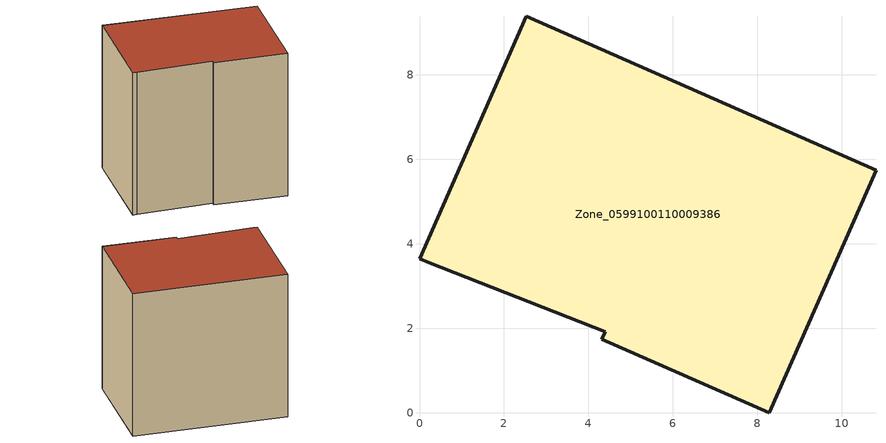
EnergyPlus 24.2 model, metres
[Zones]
Zone_0599100110009386
 floor ground (C_G): 8.28,0 4.32,1.75 4.4,1.92 0.23,3.55 0,3.65 2.53,9.39 10.81,5.74 z0
 wall outside (C_F): 8.28,0 10.81,5.74 2.53,9.39 0,3.65 0.23,3.55 4.4,1.92 4.32,1.75 8.28,0 z0:8.89
 roof outside (C_R): 4.32,1.75 8.28,0 10.81,5.74 2.53,9.39 0,3.65 0.23,3.55 4.4,1.92 z8.89
[BUILDING]
Pand.0599100110009386: North Axis=0; Terrain=City; Loads Convergence Tolerance Value=0.04; Temperature Convergence Tolerance Value=0.4; Solar Distribution=FullExterior; Maximum Number of Warmup Days=25; Minimum Number of Warmup Days=1
[Site:Location]
Rotterdam.The.Hague.AP_ZH_NLD Design_Conditions: Latitude=51.96; Longitude=4.45; Time Zone=1; Elevation=-4.5
[SITE:GROUNDTEMPERATURE:BUILDINGSURFACE]
18, 18, 18, 18, 18, 18, 18, 18, 18, 18, 18, 18
[MATERIAL] Thermal Absorptance=0.9; Solar Absorptance=0.7; Visible Absorptance=0.7
Name | Roughness | Thickness | Conductivity | Density | Specific Heat
G.TC.2015-2018 | MediumSmooth | 0.15 | 0.0428571 | 540 | 1210
F.TC.2015-2018 | Rough | 0.3 | 0.0666667 | 1920 | 840
R.TC.2015-2018 | MediumRough | 0.2 | 0.0333333 | 1500 | 1000
[CONSTRUCTION]
C_G: G.TC.2015-2018
C_F: F.TC.2015-2018
C_R: R.TC.2015-2018
[ZONE]
Zone_0599100110009386: Type=1; Multiplier=1; Ceiling Height=Autocalculate; Volume=Autocalculate; Floor Area=autocalculate; Part of Total Floor Area=Yes
[ZONEINFILTRATION:DESIGNFLOWRATE]
Infil_Zone_0599100110009386: Zone or ZoneList or Space or SpaceList=Zone_0599100110009386; Schedule=AlwaysOn; Design Flow Rate Calculation Method=Flow/Area; Flow Rate per Floor Area=0.0015; Constant Term Coefficient=1; Temperature Term Coefficient=0; Velocity Term Coefficient=0; Velocity Squared Term Coefficient=0
[HVACTEMPLATE:ZONE:IDEALLOADSAIRSYSTEM]
Zone_0599100110009386: Maximum Heating Supply Air Temperature=50; Minimum Cooling Supply Air Temperature=13; Maximum Heating Supply Air Humidity Ratio=0.0156; Minimum Cooling Supply Air Humidity Ratio=0.0077; Heating Limit=NoLimit; Cooling Limit=NoLimit; Dehumidification Control Type=ConstantSensibleHeatRatio; Cooling Sensible Heat Ratio=0.7; Dehumidification Setpoint=60; Humidification Control Type=None; Humidification Setpoint=30; Outdoor Air Method=None; Outdoor Air Flow Rate per Person=0.00944; Outdoor Air Flow Rate per Zone Floor Area=0; Outdoor Air Flow Rate per Zone=0; Demand Controlled Ventilation Type=None; Outdoor Air Economizer Type=NoEconomizer; Heat Recovery Type=None; Sensible Heat Recovery Effectiveness=0.7; Latent Heat Recovery Effectiveness=0.65
[ZONECONTROL:THERMOSTAT]
ThermostatControl_Zone_0599100110009386: Zone or ZoneList=Zone_0599100110009386; Control Type Schedule=DualSetpointControlType; Control 1=Thermostat_Zone_0599100110009386; Temperature Difference Between Cutout And Setpoint=0
[THERMOSTATSETPOINT:DUALSETPOINT]
Thermostat_Zone_0599100110009386: Heating Setpoint Temperature Schedule=HeatingSetpoint_Zone_0599100110009386; Cooling Setpoint Temperature Schedule=CoolingSetpoint_Zone_0599100110009386
[SCHEDULE:COMPACT]
HeatingSetpoint_Zone_0599100110009386: Through: 12/31, For: AllDays, Until: 24:00, 21
CoolingSetpoint_Zone_0599100110009386: Through: 12/31, For: AllDays, Until: 24:00, 24
DualSetpointControlType: Through: 12/31, For: AllDays, Until: 24:00, 4
AlwaysOn: Through: 12/31, For: AllDays, Until: 24:00, 1
